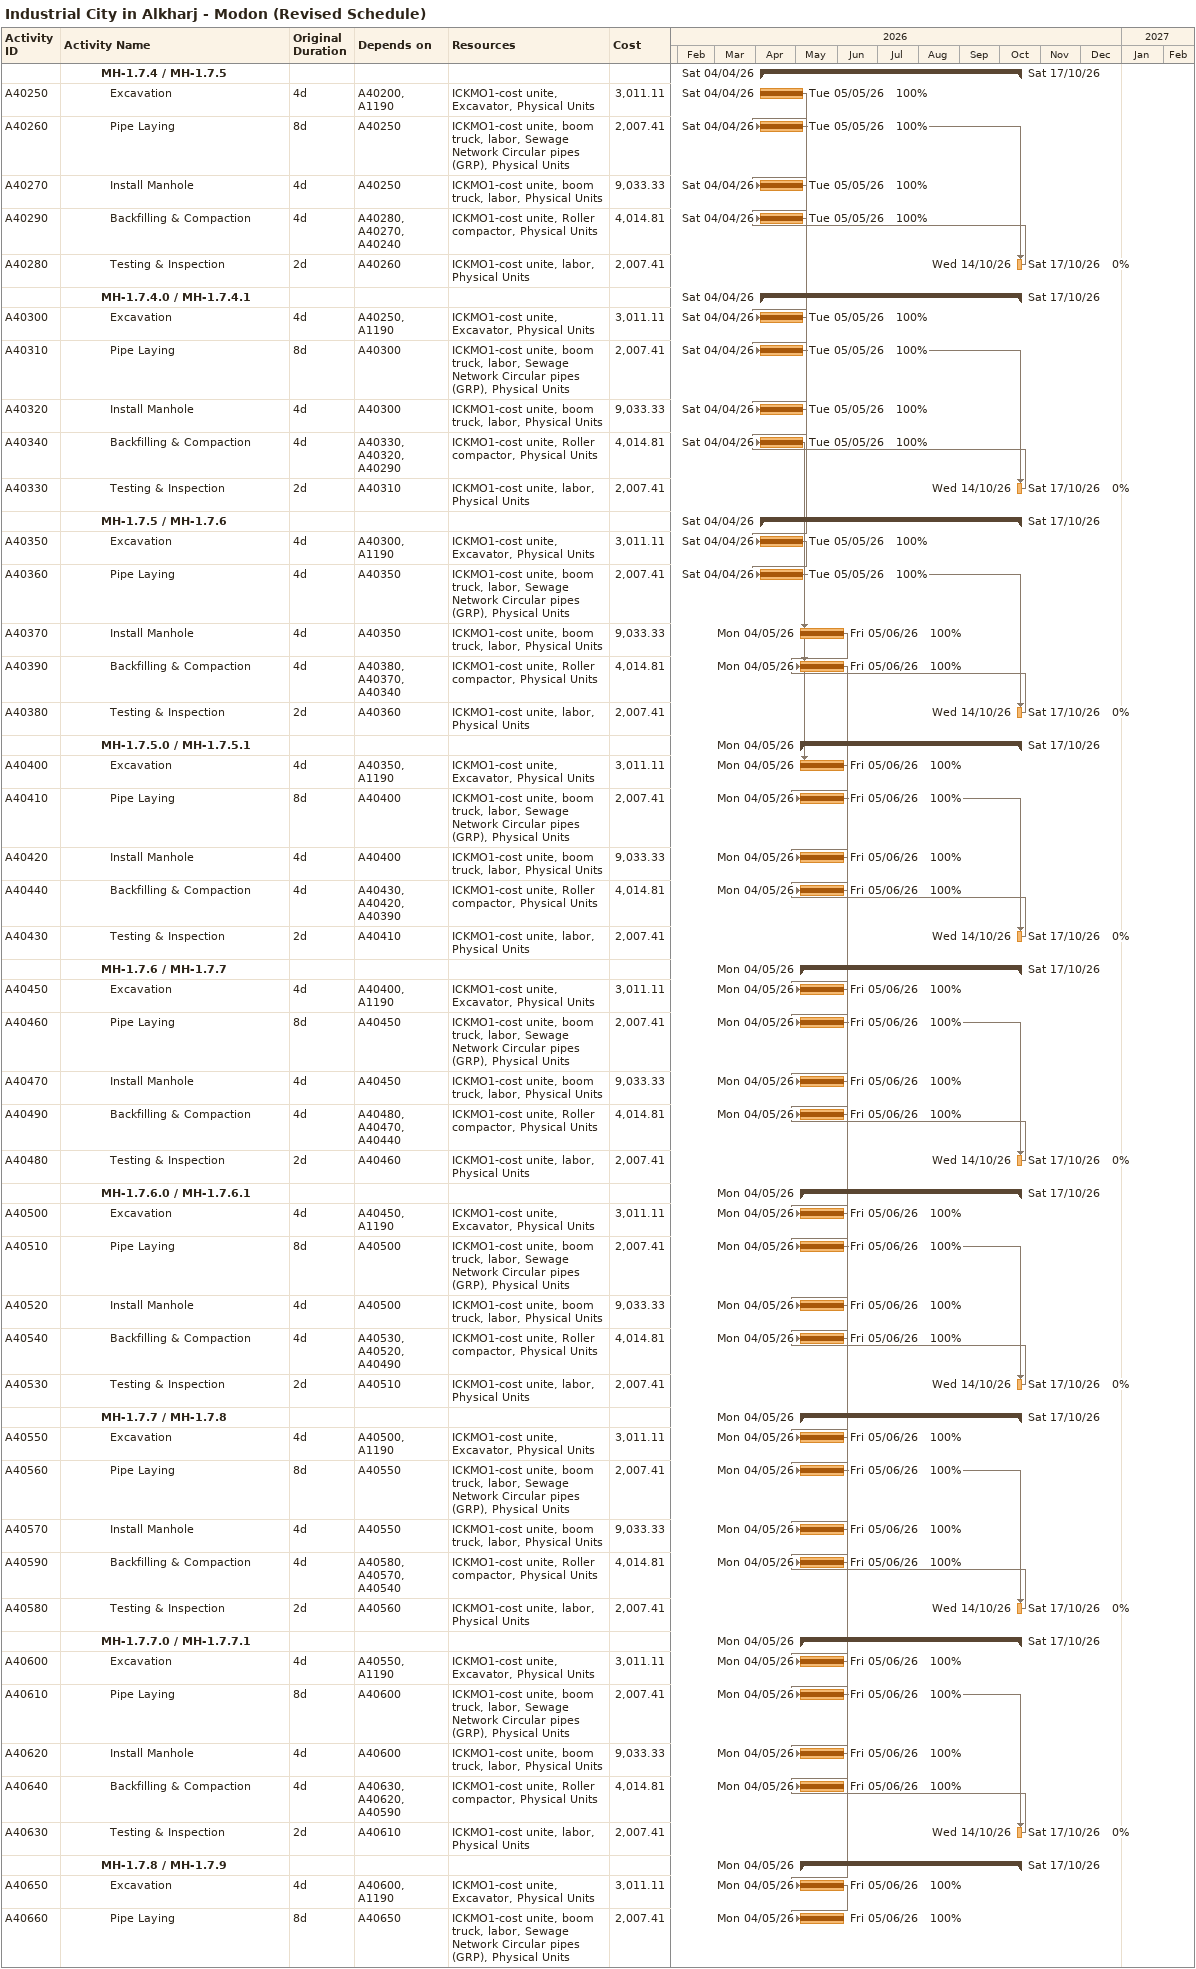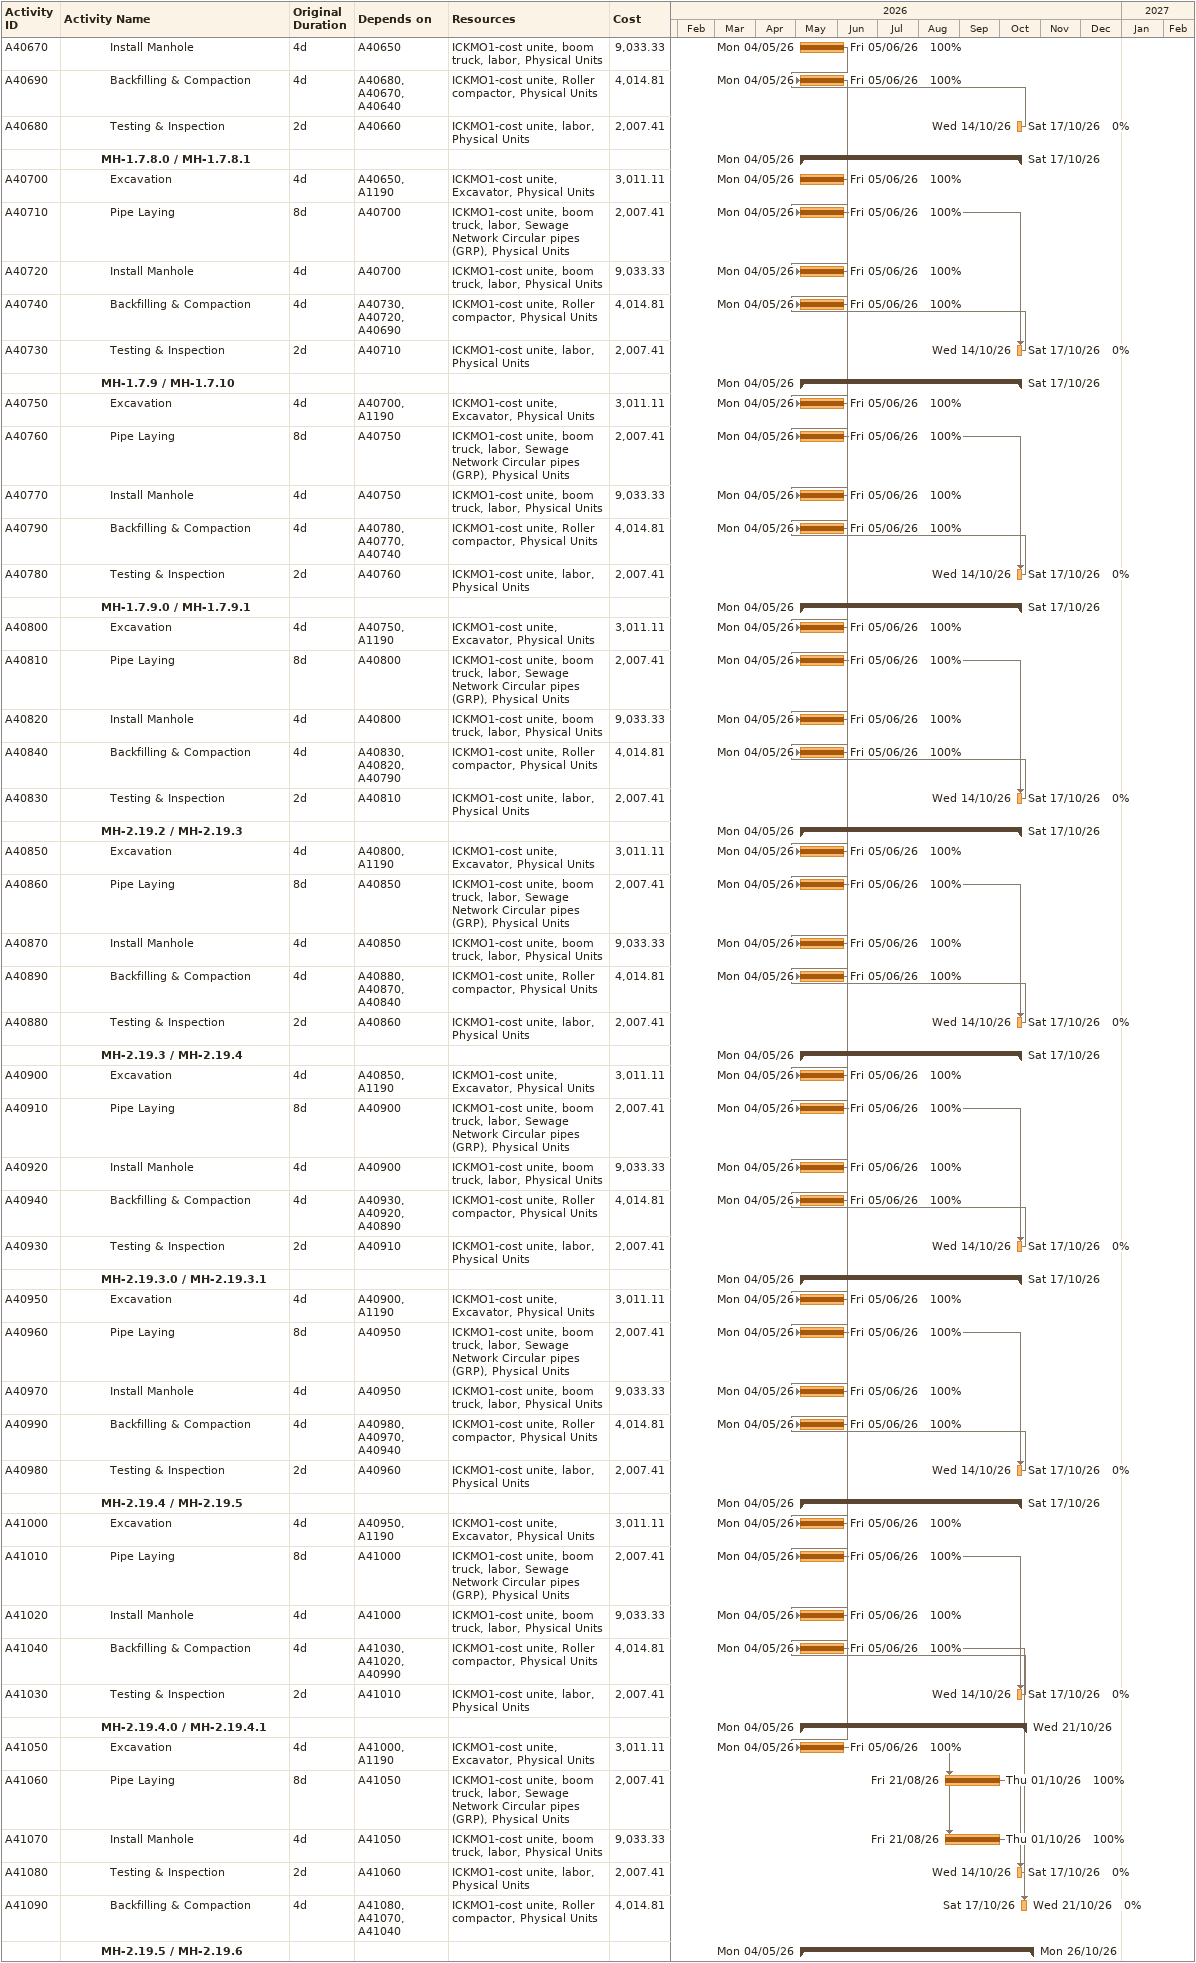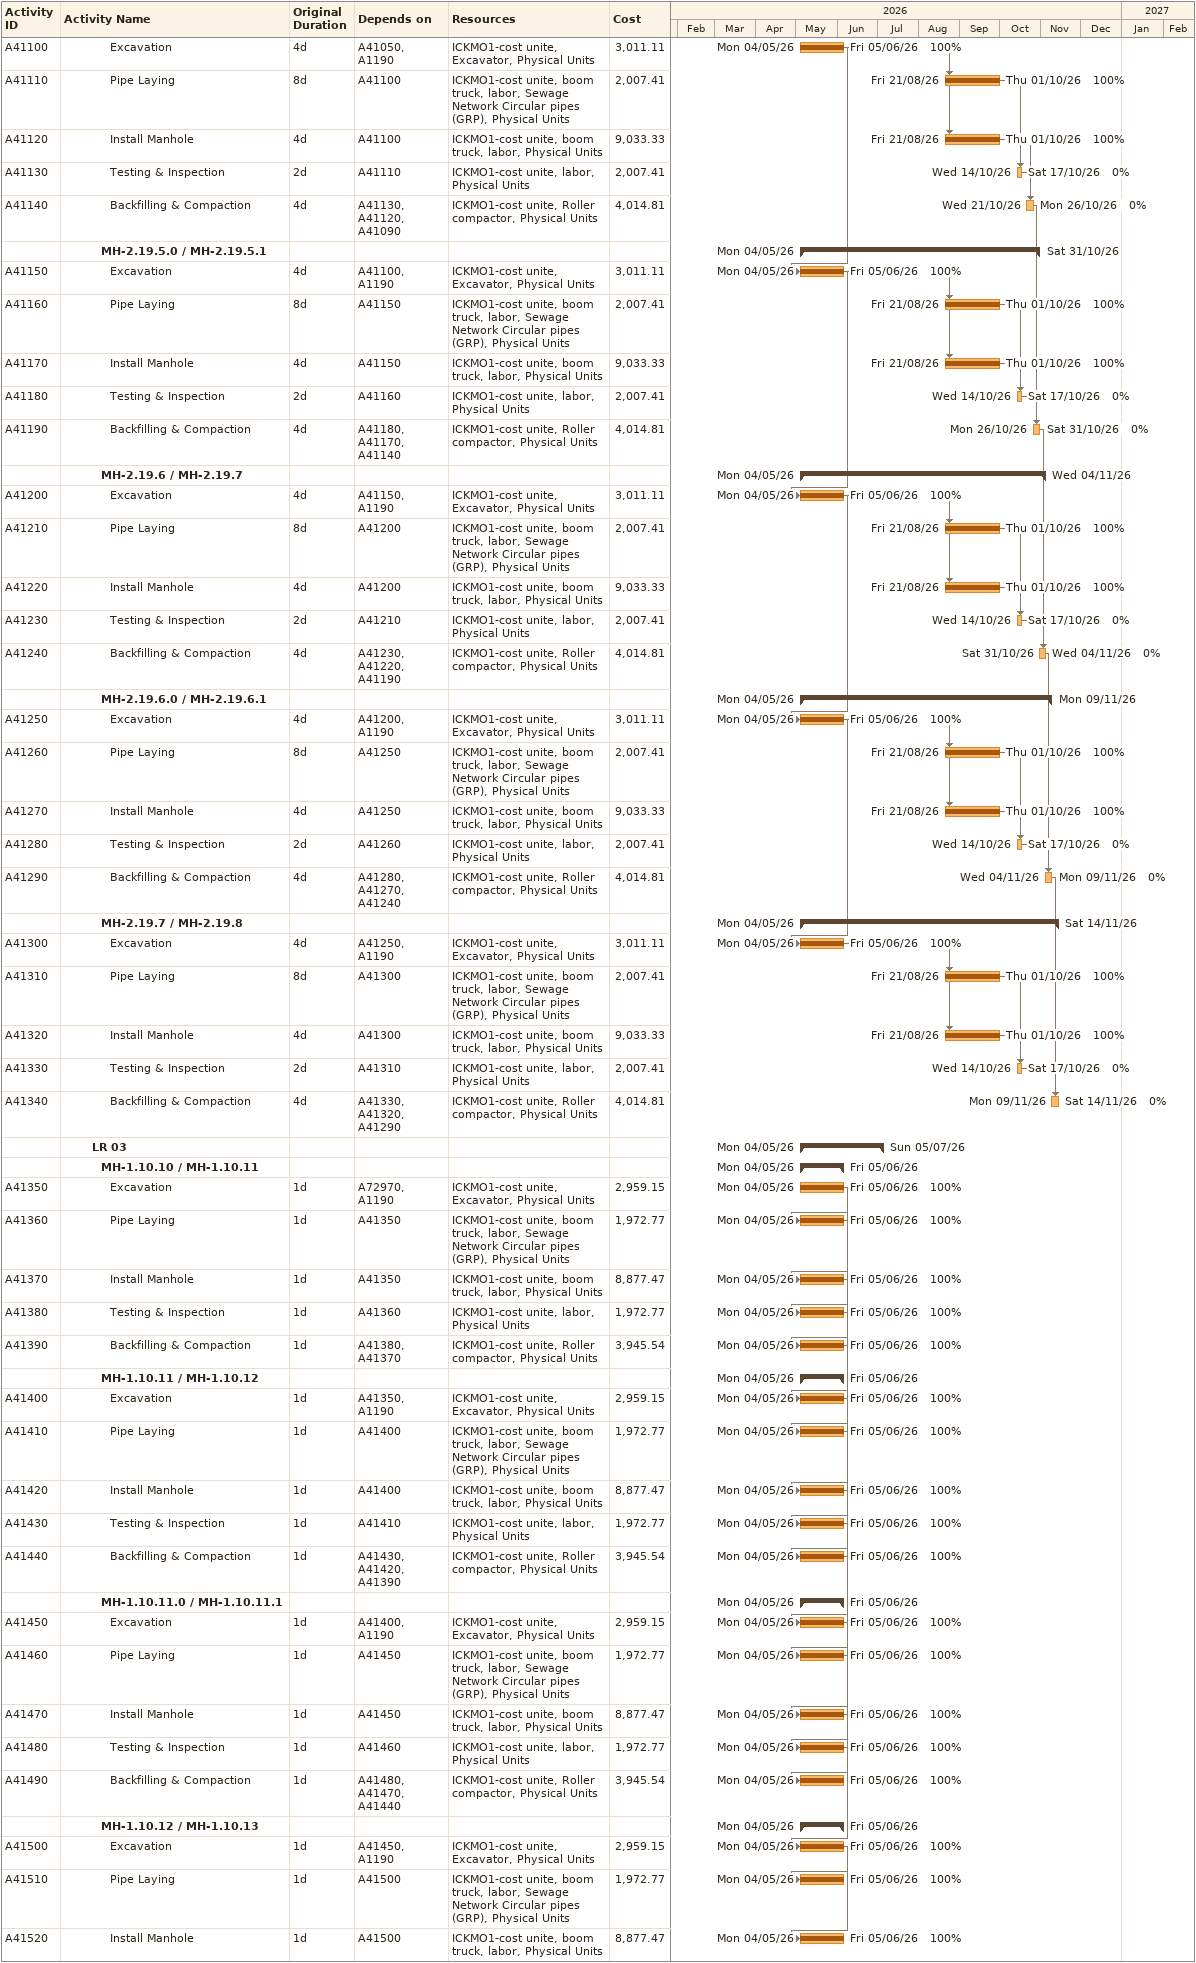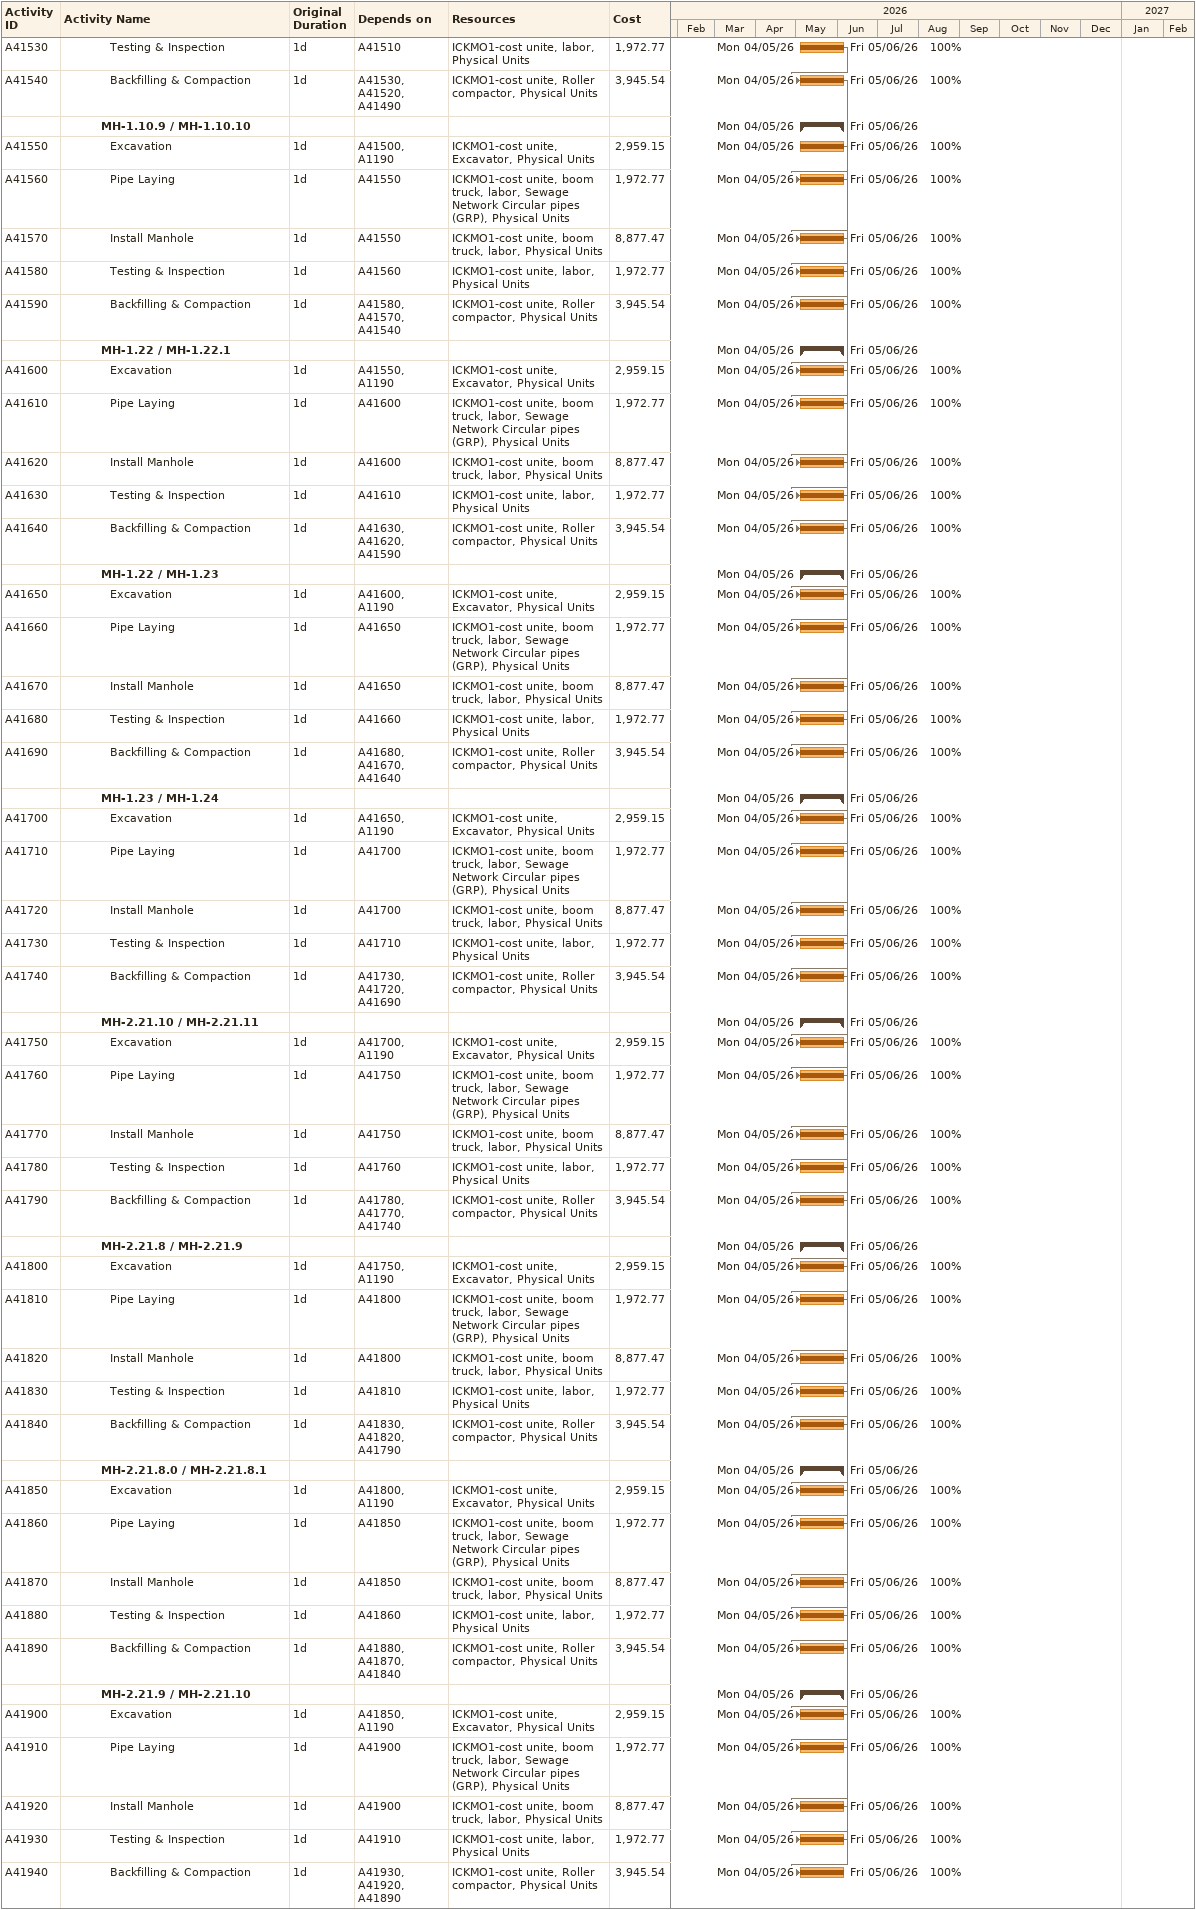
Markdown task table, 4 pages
Industrial City in Alkharj - Modon (Revised Schedule)

| ID | Level | Task | Original duration | Start | Finish | Predecessors | Resources | % complete | Cost |
|---|---|---|---|---|---|---|---|---|---|
|  | 5 | **MH-1.7.4 / MH-1.7.5** |  | 2026-04-04 | 2026-10-17 |  |  |  |  |
| A40250 | 6 | Excavation | 4d | 2026-04-04 | 2026-05-05 | A40200, A1190 | ICKMO1-cost unite, Excavator, Physical Units | 100 | 3011.11 |
| A40260 | 6 | Pipe Laying | 8d | 2026-04-04 | 2026-05-05 | A40250 | ICKMO1-cost unite, boom truck, labor, Sewage Network Circular pipes (GRP), Physical Units | 100 | 2007.41 |
| A40270 | 6 | Install Manhole | 4d | 2026-04-04 | 2026-05-05 | A40250 | ICKMO1-cost unite, boom truck, labor, Physical Units | 100 | 9033.33 |
| A40290 | 6 | Backfilling & Compaction | 4d | 2026-04-04 | 2026-05-05 | A40280, A40270, A40240 | ICKMO1-cost unite, Roller compactor, Physical Units | 100 | 4014.81 |
| A40280 | 6 | Testing & Inspection | 2d | 2026-10-14 | 2026-10-17 | A40260 | ICKMO1-cost unite, labor, Physical Units | 0 | 2007.41 |
|  | 5 | **MH-1.7.4.0 / MH-1.7.4.1** |  | 2026-04-04 | 2026-10-17 |  |  |  |  |
| A40300 | 6 | Excavation | 4d | 2026-04-04 | 2026-05-05 | A40250, A1190 | ICKMO1-cost unite, Excavator, Physical Units | 100 | 3011.11 |
| A40310 | 6 | Pipe Laying | 8d | 2026-04-04 | 2026-05-05 | A40300 | ICKMO1-cost unite, boom truck, labor, Sewage Network Circular pipes (GRP), Physical Units | 100 | 2007.41 |
| A40320 | 6 | Install Manhole | 4d | 2026-04-04 | 2026-05-05 | A40300 | ICKMO1-cost unite, boom truck, labor, Physical Units | 100 | 9033.33 |
| A40340 | 6 | Backfilling & Compaction | 4d | 2026-04-04 | 2026-05-05 | A40330, A40320, A40290 | ICKMO1-cost unite, Roller compactor, Physical Units | 100 | 4014.81 |
| A40330 | 6 | Testing & Inspection | 2d | 2026-10-14 | 2026-10-17 | A40310 | ICKMO1-cost unite, labor, Physical Units | 0 | 2007.41 |
|  | 5 | **MH-1.7.5 / MH-1.7.6** |  | 2026-04-04 | 2026-10-17 |  |  |  |  |
| A40350 | 6 | Excavation | 4d | 2026-04-04 | 2026-05-05 | A40300, A1190 | ICKMO1-cost unite, Excavator, Physical Units | 100 | 3011.11 |
| A40360 | 6 | Pipe Laying | 4d | 2026-04-04 | 2026-05-05 | A40350 | ICKMO1-cost unite, boom truck, labor, Sewage Network Circular pipes (GRP), Physical Units | 100 | 2007.41 |
| A40370 | 6 | Install Manhole | 4d | 2026-05-04 | 2026-06-05 | A40350 | ICKMO1-cost unite, boom truck, labor, Physical Units | 100 | 9033.33 |
| A40390 | 6 | Backfilling & Compaction | 4d | 2026-05-04 | 2026-06-05 | A40380, A40370, A40340 | ICKMO1-cost unite, Roller compactor, Physical Units | 100 | 4014.81 |
| A40380 | 6 | Testing & Inspection | 2d | 2026-10-14 | 2026-10-17 | A40360 | ICKMO1-cost unite, labor, Physical Units | 0 | 2007.41 |
|  | 5 | **MH-1.7.5.0 / MH-1.7.5.1** |  | 2026-05-04 | 2026-10-17 |  |  |  |  |
| A40400 | 6 | Excavation | 4d | 2026-05-04 | 2026-06-05 | A40350, A1190 | ICKMO1-cost unite, Excavator, Physical Units | 100 | 3011.11 |
| A40410 | 6 | Pipe Laying | 8d | 2026-05-04 | 2026-06-05 | A40400 | ICKMO1-cost unite, boom truck, labor, Sewage Network Circular pipes (GRP), Physical Units | 100 | 2007.41 |
| A40420 | 6 | Install Manhole | 4d | 2026-05-04 | 2026-06-05 | A40400 | ICKMO1-cost unite, boom truck, labor, Physical Units | 100 | 9033.33 |
| A40440 | 6 | Backfilling & Compaction | 4d | 2026-05-04 | 2026-06-05 | A40430, A40420, A40390 | ICKMO1-cost unite, Roller compactor, Physical Units | 100 | 4014.81 |
| A40430 | 6 | Testing & Inspection | 2d | 2026-10-14 | 2026-10-17 | A40410 | ICKMO1-cost unite, labor, Physical Units | 0 | 2007.41 |
|  | 5 | **MH-1.7.6 / MH-1.7.7** |  | 2026-05-04 | 2026-10-17 |  |  |  |  |
| A40450 | 6 | Excavation | 4d | 2026-05-04 | 2026-06-05 | A40400, A1190 | ICKMO1-cost unite, Excavator, Physical Units | 100 | 3011.11 |
| A40460 | 6 | Pipe Laying | 8d | 2026-05-04 | 2026-06-05 | A40450 | ICKMO1-cost unite, boom truck, labor, Sewage Network Circular pipes (GRP), Physical Units | 100 | 2007.41 |
| A40470 | 6 | Install Manhole | 4d | 2026-05-04 | 2026-06-05 | A40450 | ICKMO1-cost unite, boom truck, labor, Physical Units | 100 | 9033.33 |
| A40490 | 6 | Backfilling & Compaction | 4d | 2026-05-04 | 2026-06-05 | A40480, A40470, A40440 | ICKMO1-cost unite, Roller compactor, Physical Units | 100 | 4014.81 |
| A40480 | 6 | Testing & Inspection | 2d | 2026-10-14 | 2026-10-17 | A40460 | ICKMO1-cost unite, labor, Physical Units | 0 | 2007.41 |
|  | 5 | **MH-1.7.6.0 / MH-1.7.6.1** |  | 2026-05-04 | 2026-10-17 |  |  |  |  |
| A40500 | 6 | Excavation | 4d | 2026-05-04 | 2026-06-05 | A40450, A1190 | ICKMO1-cost unite, Excavator, Physical Units | 100 | 3011.11 |
| A40510 | 6 | Pipe Laying | 8d | 2026-05-04 | 2026-06-05 | A40500 | ICKMO1-cost unite, boom truck, labor, Sewage Network Circular pipes (GRP), Physical Units | 100 | 2007.41 |
| A40520 | 6 | Install Manhole | 4d | 2026-05-04 | 2026-06-05 | A40500 | ICKMO1-cost unite, boom truck, labor, Physical Units | 100 | 9033.33 |
| A40540 | 6 | Backfilling & Compaction | 4d | 2026-05-04 | 2026-06-05 | A40530, A40520, A40490 | ICKMO1-cost unite, Roller compactor, Physical Units | 100 | 4014.81 |
| A40530 | 6 | Testing & Inspection | 2d | 2026-10-14 | 2026-10-17 | A40510 | ICKMO1-cost unite, labor, Physical Units | 0 | 2007.41 |
|  | 5 | **MH-1.7.7 / MH-1.7.8** |  | 2026-05-04 | 2026-10-17 |  |  |  |  |
| A40550 | 6 | Excavation | 4d | 2026-05-04 | 2026-06-05 | A40500, A1190 | ICKMO1-cost unite, Excavator, Physical Units | 100 | 3011.11 |
| A40560 | 6 | Pipe Laying | 8d | 2026-05-04 | 2026-06-05 | A40550 | ICKMO1-cost unite, boom truck, labor, Sewage Network Circular pipes (GRP), Physical Units | 100 | 2007.41 |
| A40570 | 6 | Install Manhole | 4d | 2026-05-04 | 2026-06-05 | A40550 | ICKMO1-cost unite, boom truck, labor, Physical Units | 100 | 9033.33 |
| A40590 | 6 | Backfilling & Compaction | 4d | 2026-05-04 | 2026-06-05 | A40580, A40570, A40540 | ICKMO1-cost unite, Roller compactor, Physical Units | 100 | 4014.81 |
| A40580 | 6 | Testing & Inspection | 2d | 2026-10-14 | 2026-10-17 | A40560 | ICKMO1-cost unite, labor, Physical Units | 0 | 2007.41 |
|  | 5 | **MH-1.7.7.0 / MH-1.7.7.1** |  | 2026-05-04 | 2026-10-17 |  |  |  |  |
| A40600 | 6 | Excavation | 4d | 2026-05-04 | 2026-06-05 | A40550, A1190 | ICKMO1-cost unite, Excavator, Physical Units | 100 | 3011.11 |
| A40610 | 6 | Pipe Laying | 8d | 2026-05-04 | 2026-06-05 | A40600 | ICKMO1-cost unite, boom truck, labor, Sewage Network Circular pipes (GRP), Physical Units | 100 | 2007.41 |
| A40620 | 6 | Install Manhole | 4d | 2026-05-04 | 2026-06-05 | A40600 | ICKMO1-cost unite, boom truck, labor, Physical Units | 100 | 9033.33 |
| A40640 | 6 | Backfilling & Compaction | 4d | 2026-05-04 | 2026-06-05 | A40630, A40620, A40590 | ICKMO1-cost unite, Roller compactor, Physical Units | 100 | 4014.81 |
| A40630 | 6 | Testing & Inspection | 2d | 2026-10-14 | 2026-10-17 | A40610 | ICKMO1-cost unite, labor, Physical Units | 0 | 2007.41 |
|  | 5 | **MH-1.7.8 / MH-1.7.9** |  | 2026-05-04 | 2026-10-17 |  |  |  |  |
| A40650 | 6 | Excavation | 4d | 2026-05-04 | 2026-06-05 | A40600, A1190 | ICKMO1-cost unite, Excavator, Physical Units | 100 | 3011.11 |
| A40660 | 6 | Pipe Laying | 8d | 2026-05-04 | 2026-06-05 | A40650 | ICKMO1-cost unite, boom truck, labor, Sewage Network Circular pipes (GRP), Physical Units | 100 | 2007.41 |
| A40670 | 6 | Install Manhole | 4d | 2026-05-04 | 2026-06-05 | A40650 | ICKMO1-cost unite, boom truck, labor, Physical Units | 100 | 9033.33 |
| A40690 | 6 | Backfilling & Compaction | 4d | 2026-05-04 | 2026-06-05 | A40680, A40670, A40640 | ICKMO1-cost unite, Roller compactor, Physical Units | 100 | 4014.81 |
| A40680 | 6 | Testing & Inspection | 2d | 2026-10-14 | 2026-10-17 | A40660 | ICKMO1-cost unite, labor, Physical Units | 0 | 2007.41 |
|  | 5 | **MH-1.7.8.0 / MH-1.7.8.1** |  | 2026-05-04 | 2026-10-17 |  |  |  |  |
| A40700 | 6 | Excavation | 4d | 2026-05-04 | 2026-06-05 | A40650, A1190 | ICKMO1-cost unite, Excavator, Physical Units | 100 | 3011.11 |
| A40710 | 6 | Pipe Laying | 8d | 2026-05-04 | 2026-06-05 | A40700 | ICKMO1-cost unite, boom truck, labor, Sewage Network Circular pipes (GRP), Physical Units | 100 | 2007.41 |
| A40720 | 6 | Install Manhole | 4d | 2026-05-04 | 2026-06-05 | A40700 | ICKMO1-cost unite, boom truck, labor, Physical Units | 100 | 9033.33 |
| A40740 | 6 | Backfilling & Compaction | 4d | 2026-05-04 | 2026-06-05 | A40730, A40720, A40690 | ICKMO1-cost unite, Roller compactor, Physical Units | 100 | 4014.81 |
| A40730 | 6 | Testing & Inspection | 2d | 2026-10-14 | 2026-10-17 | A40710 | ICKMO1-cost unite, labor, Physical Units | 0 | 2007.41 |
|  | 5 | **MH-1.7.9 / MH-1.7.10** |  | 2026-05-04 | 2026-10-17 |  |  |  |  |
| A40750 | 6 | Excavation | 4d | 2026-05-04 | 2026-06-05 | A40700, A1190 | ICKMO1-cost unite, Excavator, Physical Units | 100 | 3011.11 |
| A40760 | 6 | Pipe Laying | 8d | 2026-05-04 | 2026-06-05 | A40750 | ICKMO1-cost unite, boom truck, labor, Sewage Network Circular pipes (GRP), Physical Units | 100 | 2007.41 |
| A40770 | 6 | Install Manhole | 4d | 2026-05-04 | 2026-06-05 | A40750 | ICKMO1-cost unite, boom truck, labor, Physical Units | 100 | 9033.33 |
| A40790 | 6 | Backfilling & Compaction | 4d | 2026-05-04 | 2026-06-05 | A40780, A40770, A40740 | ICKMO1-cost unite, Roller compactor, Physical Units | 100 | 4014.81 |
| A40780 | 6 | Testing & Inspection | 2d | 2026-10-14 | 2026-10-17 | A40760 | ICKMO1-cost unite, labor, Physical Units | 0 | 2007.41 |
|  | 5 | **MH-1.7.9.0 / MH-1.7.9.1** |  | 2026-05-04 | 2026-10-17 |  |  |  |  |
| A40800 | 6 | Excavation | 4d | 2026-05-04 | 2026-06-05 | A40750, A1190 | ICKMO1-cost unite, Excavator, Physical Units | 100 | 3011.11 |
| A40810 | 6 | Pipe Laying | 8d | 2026-05-04 | 2026-06-05 | A40800 | ICKMO1-cost unite, boom truck, labor, Sewage Network Circular pipes (GRP), Physical Units | 100 | 2007.41 |
| A40820 | 6 | Install Manhole | 4d | 2026-05-04 | 2026-06-05 | A40800 | ICKMO1-cost unite, boom truck, labor, Physical Units | 100 | 9033.33 |
| A40840 | 6 | Backfilling & Compaction | 4d | 2026-05-04 | 2026-06-05 | A40830, A40820, A40790 | ICKMO1-cost unite, Roller compactor, Physical Units | 100 | 4014.81 |
| A40830 | 6 | Testing & Inspection | 2d | 2026-10-14 | 2026-10-17 | A40810 | ICKMO1-cost unite, labor, Physical Units | 0 | 2007.41 |
|  | 5 | **MH-2.19.2 / MH-2.19.3** |  | 2026-05-04 | 2026-10-17 |  |  |  |  |
| A40850 | 6 | Excavation | 4d | 2026-05-04 | 2026-06-05 | A40800, A1190 | ICKMO1-cost unite, Excavator, Physical Units | 100 | 3011.11 |
| A40860 | 6 | Pipe Laying | 8d | 2026-05-04 | 2026-06-05 | A40850 | ICKMO1-cost unite, boom truck, labor, Sewage Network Circular pipes (GRP), Physical Units | 100 | 2007.41 |
| A40870 | 6 | Install Manhole | 4d | 2026-05-04 | 2026-06-05 | A40850 | ICKMO1-cost unite, boom truck, labor, Physical Units | 100 | 9033.33 |
| A40890 | 6 | Backfilling & Compaction | 4d | 2026-05-04 | 2026-06-05 | A40880, A40870, A40840 | ICKMO1-cost unite, Roller compactor, Physical Units | 100 | 4014.81 |
| A40880 | 6 | Testing & Inspection | 2d | 2026-10-14 | 2026-10-17 | A40860 | ICKMO1-cost unite, labor, Physical Units | 0 | 2007.41 |
|  | 5 | **MH-2.19.3 / MH-2.19.4** |  | 2026-05-04 | 2026-10-17 |  |  |  |  |
| A40900 | 6 | Excavation | 4d | 2026-05-04 | 2026-06-05 | A40850, A1190 | ICKMO1-cost unite, Excavator, Physical Units | 100 | 3011.11 |
| A40910 | 6 | Pipe Laying | 8d | 2026-05-04 | 2026-06-05 | A40900 | ICKMO1-cost unite, boom truck, labor, Sewage Network Circular pipes (GRP), Physical Units | 100 | 2007.41 |
| A40920 | 6 | Install Manhole | 4d | 2026-05-04 | 2026-06-05 | A40900 | ICKMO1-cost unite, boom truck, labor, Physical Units | 100 | 9033.33 |
| A40940 | 6 | Backfilling & Compaction | 4d | 2026-05-04 | 2026-06-05 | A40930, A40920, A40890 | ICKMO1-cost unite, Roller compactor, Physical Units | 100 | 4014.81 |
| A40930 | 6 | Testing & Inspection | 2d | 2026-10-14 | 2026-10-17 | A40910 | ICKMO1-cost unite, labor, Physical Units | 0 | 2007.41 |
|  | 5 | **MH-2.19.3.0 / MH-2.19.3.1** |  | 2026-05-04 | 2026-10-17 |  |  |  |  |
| A40950 | 6 | Excavation | 4d | 2026-05-04 | 2026-06-05 | A40900, A1190 | ICKMO1-cost unite, Excavator, Physical Units | 100 | 3011.11 |
| A40960 | 6 | Pipe Laying | 8d | 2026-05-04 | 2026-06-05 | A40950 | ICKMO1-cost unite, boom truck, labor, Sewage Network Circular pipes (GRP), Physical Units | 100 | 2007.41 |
| A40970 | 6 | Install Manhole | 4d | 2026-05-04 | 2026-06-05 | A40950 | ICKMO1-cost unite, boom truck, labor, Physical Units | 100 | 9033.33 |
| A40990 | 6 | Backfilling & Compaction | 4d | 2026-05-04 | 2026-06-05 | A40980, A40970, A40940 | ICKMO1-cost unite, Roller compactor, Physical Units | 100 | 4014.81 |
| A40980 | 6 | Testing & Inspection | 2d | 2026-10-14 | 2026-10-17 | A40960 | ICKMO1-cost unite, labor, Physical Units | 0 | 2007.41 |
|  | 5 | **MH-2.19.4 / MH-2.19.5** |  | 2026-05-04 | 2026-10-17 |  |  |  |  |
| A41000 | 6 | Excavation | 4d | 2026-05-04 | 2026-06-05 | A40950, A1190 | ICKMO1-cost unite, Excavator, Physical Units | 100 | 3011.11 |
| A41010 | 6 | Pipe Laying | 8d | 2026-05-04 | 2026-06-05 | A41000 | ICKMO1-cost unite, boom truck, labor, Sewage Network Circular pipes (GRP), Physical Units | 100 | 2007.41 |
| A41020 | 6 | Install Manhole | 4d | 2026-05-04 | 2026-06-05 | A41000 | ICKMO1-cost unite, boom truck, labor, Physical Units | 100 | 9033.33 |
| A41040 | 6 | Backfilling & Compaction | 4d | 2026-05-04 | 2026-06-05 | A41030, A41020, A40990 | ICKMO1-cost unite, Roller compactor, Physical Units | 100 | 4014.81 |
| A41030 | 6 | Testing & Inspection | 2d | 2026-10-14 | 2026-10-17 | A41010 | ICKMO1-cost unite, labor, Physical Units | 0 | 2007.41 |
|  | 5 | **MH-2.19.4.0 / MH-2.19.4.1** |  | 2026-05-04 | 2026-10-21 |  |  |  |  |
| A41050 | 6 | Excavation | 4d | 2026-05-04 | 2026-06-05 | A41000, A1190 | ICKMO1-cost unite, Excavator, Physical Units | 100 | 3011.11 |
| A41060 | 6 | Pipe Laying | 8d | 2026-08-21 | 2026-10-01 | A41050 | ICKMO1-cost unite, boom truck, labor, Sewage Network Circular pipes (GRP), Physical Units | 100 | 2007.41 |
| A41070 | 6 | Install Manhole | 4d | 2026-08-21 | 2026-10-01 | A41050 | ICKMO1-cost unite, boom truck, labor, Physical Units | 100 | 9033.33 |
| A41080 | 6 | Testing & Inspection | 2d | 2026-10-14 | 2026-10-17 | A41060 | ICKMO1-cost unite, labor, Physical Units | 0 | 2007.41 |
| A41090 | 6 | Backfilling & Compaction | 4d | 2026-10-17 | 2026-10-21 | A41080, A41070, A41040 | ICKMO1-cost unite, Roller compactor, Physical Units | 0 | 4014.81 |
|  | 5 | **MH-2.19.5 / MH-2.19.6** |  | 2026-05-04 | 2026-10-26 |  |  |  |  |
| A41100 | 6 | Excavation | 4d | 2026-05-04 | 2026-06-05 | A41050, A1190 | ICKMO1-cost unite, Excavator, Physical Units | 100 | 3011.11 |
| A41110 | 6 | Pipe Laying | 8d | 2026-08-21 | 2026-10-01 | A41100 | ICKMO1-cost unite, boom truck, labor, Sewage Network Circular pipes (GRP), Physical Units | 100 | 2007.41 |
| A41120 | 6 | Install Manhole | 4d | 2026-08-21 | 2026-10-01 | A41100 | ICKMO1-cost unite, boom truck, labor, Physical Units | 100 | 9033.33 |
| A41130 | 6 | Testing & Inspection | 2d | 2026-10-14 | 2026-10-17 | A41110 | ICKMO1-cost unite, labor, Physical Units | 0 | 2007.41 |
| A41140 | 6 | Backfilling & Compaction | 4d | 2026-10-21 | 2026-10-26 | A41130, A41120, A41090 | ICKMO1-cost unite, Roller compactor, Physical Units | 0 | 4014.81 |
|  | 5 | **MH-2.19.5.0 / MH-2.19.5.1** |  | 2026-05-04 | 2026-10-31 |  |  |  |  |
| A41150 | 6 | Excavation | 4d | 2026-05-04 | 2026-06-05 | A41100, A1190 | ICKMO1-cost unite, Excavator, Physical Units | 100 | 3011.11 |
| A41160 | 6 | Pipe Laying | 8d | 2026-08-21 | 2026-10-01 | A41150 | ICKMO1-cost unite, boom truck, labor, Sewage Network Circular pipes (GRP), Physical Units | 100 | 2007.41 |
| A41170 | 6 | Install Manhole | 4d | 2026-08-21 | 2026-10-01 | A41150 | ICKMO1-cost unite, boom truck, labor, Physical Units | 100 | 9033.33 |
| A41180 | 6 | Testing & Inspection | 2d | 2026-10-14 | 2026-10-17 | A41160 | ICKMO1-cost unite, labor, Physical Units | 0 | 2007.41 |
| A41190 | 6 | Backfilling & Compaction | 4d | 2026-10-26 | 2026-10-31 | A41180, A41170, A41140 | ICKMO1-cost unite, Roller compactor, Physical Units | 0 | 4014.81 |
|  | 5 | **MH-2.19.6 / MH-2.19.7** |  | 2026-05-04 | 2026-11-04 |  |  |  |  |
| A41200 | 6 | Excavation | 4d | 2026-05-04 | 2026-06-05 | A41150, A1190 | ICKMO1-cost unite, Excavator, Physical Units | 100 | 3011.11 |
| A41210 | 6 | Pipe Laying | 8d | 2026-08-21 | 2026-10-01 | A41200 | ICKMO1-cost unite, boom truck, labor, Sewage Network Circular pipes (GRP), Physical Units | 100 | 2007.41 |
| A41220 | 6 | Install Manhole | 4d | 2026-08-21 | 2026-10-01 | A41200 | ICKMO1-cost unite, boom truck, labor, Physical Units | 100 | 9033.33 |
| A41230 | 6 | Testing & Inspection | 2d | 2026-10-14 | 2026-10-17 | A41210 | ICKMO1-cost unite, labor, Physical Units | 0 | 2007.41 |
| A41240 | 6 | Backfilling & Compaction | 4d | 2026-10-31 | 2026-11-04 | A41230, A41220, A41190 | ICKMO1-cost unite, Roller compactor, Physical Units | 0 | 4014.81 |
|  | 5 | **MH-2.19.6.0 / MH-2.19.6.1** |  | 2026-05-04 | 2026-11-09 |  |  |  |  |
| A41250 | 6 | Excavation | 4d | 2026-05-04 | 2026-06-05 | A41200, A1190 | ICKMO1-cost unite, Excavator, Physical Units | 100 | 3011.11 |
| A41260 | 6 | Pipe Laying | 8d | 2026-08-21 | 2026-10-01 | A41250 | ICKMO1-cost unite, boom truck, labor, Sewage Network Circular pipes (GRP), Physical Units | 100 | 2007.41 |
| A41270 | 6 | Install Manhole | 4d | 2026-08-21 | 2026-10-01 | A41250 | ICKMO1-cost unite, boom truck, labor, Physical Units | 100 | 9033.33 |
| A41280 | 6 | Testing & Inspection | 2d | 2026-10-14 | 2026-10-17 | A41260 | ICKMO1-cost unite, labor, Physical Units | 0 | 2007.41 |
| A41290 | 6 | Backfilling & Compaction | 4d | 2026-11-04 | 2026-11-09 | A41280, A41270, A41240 | ICKMO1-cost unite, Roller compactor, Physical Units | 0 | 4014.81 |
|  | 5 | **MH-2.19.7 / MH-2.19.8** |  | 2026-05-04 | 2026-11-14 |  |  |  |  |
| A41300 | 6 | Excavation | 4d | 2026-05-04 | 2026-06-05 | A41250, A1190 | ICKMO1-cost unite, Excavator, Physical Units | 100 | 3011.11 |
| A41310 | 6 | Pipe Laying | 8d | 2026-08-21 | 2026-10-01 | A41300 | ICKMO1-cost unite, boom truck, labor, Sewage Network Circular pipes (GRP), Physical Units | 100 | 2007.41 |
| A41320 | 6 | Install Manhole | 4d | 2026-08-21 | 2026-10-01 | A41300 | ICKMO1-cost unite, boom truck, labor, Physical Units | 100 | 9033.33 |
| A41330 | 6 | Testing & Inspection | 2d | 2026-10-14 | 2026-10-17 | A41310 | ICKMO1-cost unite, labor, Physical Units | 0 | 2007.41 |
| A41340 | 6 | Backfilling & Compaction | 4d | 2026-11-09 | 2026-11-14 | A41330, A41320, A41290 | ICKMO1-cost unite, Roller compactor, Physical Units | 0 | 4014.81 |
|  | 4 | **LR 03** |  | 2026-05-04 | 2026-07-05 |  |  |  |  |
|  | 5 | **MH-1.10.10 / MH-1.10.11** |  | 2026-05-04 | 2026-06-05 |  |  |  |  |
| A41350 | 6 | Excavation | 1d | 2026-05-04 | 2026-06-05 | A72970, A1190 | ICKMO1-cost unite, Excavator, Physical Units | 100 | 2959.15 |
| A41360 | 6 | Pipe Laying | 1d | 2026-05-04 | 2026-06-05 | A41350 | ICKMO1-cost unite, boom truck, labor, Sewage Network Circular pipes (GRP), Physical Units | 100 | 1972.77 |
| A41370 | 6 | Install Manhole | 1d | 2026-05-04 | 2026-06-05 | A41350 | ICKMO1-cost unite, boom truck, labor, Physical Units | 100 | 8877.47 |
| A41380 | 6 | Testing & Inspection | 1d | 2026-05-04 | 2026-06-05 | A41360 | ICKMO1-cost unite, labor, Physical Units | 100 | 1972.77 |
| A41390 | 6 | Backfilling & Compaction | 1d | 2026-05-04 | 2026-06-05 | A41380, A41370 | ICKMO1-cost unite, Roller compactor, Physical Units | 100 | 3945.54 |
|  | 5 | **MH-1.10.11 / MH-1.10.12** |  | 2026-05-04 | 2026-06-05 |  |  |  |  |
| A41400 | 6 | Excavation | 1d | 2026-05-04 | 2026-06-05 | A41350, A1190 | ICKMO1-cost unite, Excavator, Physical Units | 100 | 2959.15 |
| A41410 | 6 | Pipe Laying | 1d | 2026-05-04 | 2026-06-05 | A41400 | ICKMO1-cost unite, boom truck, labor, Sewage Network Circular pipes (GRP), Physical Units | 100 | 1972.77 |
| A41420 | 6 | Install Manhole | 1d | 2026-05-04 | 2026-06-05 | A41400 | ICKMO1-cost unite, boom truck, labor, Physical Units | 100 | 8877.47 |
| A41430 | 6 | Testing & Inspection | 1d | 2026-05-04 | 2026-06-05 | A41410 | ICKMO1-cost unite, labor, Physical Units | 100 | 1972.77 |
| A41440 | 6 | Backfilling & Compaction | 1d | 2026-05-04 | 2026-06-05 | A41430, A41420, A41390 | ICKMO1-cost unite, Roller compactor, Physical Units | 100 | 3945.54 |
|  | 5 | **MH-1.10.11.0 / MH-1.10.11.1** |  | 2026-05-04 | 2026-06-05 |  |  |  |  |
| A41450 | 6 | Excavation | 1d | 2026-05-04 | 2026-06-05 | A41400, A1190 | ICKMO1-cost unite, Excavator, Physical Units | 100 | 2959.15 |
| A41460 | 6 | Pipe Laying | 1d | 2026-05-04 | 2026-06-05 | A41450 | ICKMO1-cost unite, boom truck, labor, Sewage Network Circular pipes (GRP), Physical Units | 100 | 1972.77 |
| A41470 | 6 | Install Manhole | 1d | 2026-05-04 | 2026-06-05 | A41450 | ICKMO1-cost unite, boom truck, labor, Physical Units | 100 | 8877.47 |
| A41480 | 6 | Testing & Inspection | 1d | 2026-05-04 | 2026-06-05 | A41460 | ICKMO1-cost unite, labor, Physical Units | 100 | 1972.77 |
| A41490 | 6 | Backfilling & Compaction | 1d | 2026-05-04 | 2026-06-05 | A41480, A41470, A41440 | ICKMO1-cost unite, Roller compactor, Physical Units | 100 | 3945.54 |
|  | 5 | **MH-1.10.12 / MH-1.10.13** |  | 2026-05-04 | 2026-06-05 |  |  |  |  |
| A41500 | 6 | Excavation | 1d | 2026-05-04 | 2026-06-05 | A41450, A1190 | ICKMO1-cost unite, Excavator, Physical Units | 100 | 2959.15 |
| A41510 | 6 | Pipe Laying | 1d | 2026-05-04 | 2026-06-05 | A41500 | ICKMO1-cost unite, boom truck, labor, Sewage Network Circular pipes (GRP), Physical Units | 100 | 1972.77 |
| A41520 | 6 | Install Manhole | 1d | 2026-05-04 | 2026-06-05 | A41500 | ICKMO1-cost unite, boom truck, labor, Physical Units | 100 | 8877.47 |
| A41530 | 6 | Testing & Inspection | 1d | 2026-05-04 | 2026-06-05 | A41510 | ICKMO1-cost unite, labor, Physical Units | 100 | 1972.77 |
| A41540 | 6 | Backfilling & Compaction | 1d | 2026-05-04 | 2026-06-05 | A41530, A41520, A41490 | ICKMO1-cost unite, Roller compactor, Physical Units | 100 | 3945.54 |
|  | 5 | **MH-1.10.9 / MH-1.10.10** |  | 2026-05-04 | 2026-06-05 |  |  |  |  |
| A41550 | 6 | Excavation | 1d | 2026-05-04 | 2026-06-05 | A41500, A1190 | ICKMO1-cost unite, Excavator, Physical Units | 100 | 2959.15 |
| A41560 | 6 | Pipe Laying | 1d | 2026-05-04 | 2026-06-05 | A41550 | ICKMO1-cost unite, boom truck, labor, Sewage Network Circular pipes (GRP), Physical Units | 100 | 1972.77 |
| A41570 | 6 | Install Manhole | 1d | 2026-05-04 | 2026-06-05 | A41550 | ICKMO1-cost unite, boom truck, labor, Physical Units | 100 | 8877.47 |
| A41580 | 6 | Testing & Inspection | 1d | 2026-05-04 | 2026-06-05 | A41560 | ICKMO1-cost unite, labor, Physical Units | 100 | 1972.77 |
| A41590 | 6 | Backfilling & Compaction | 1d | 2026-05-04 | 2026-06-05 | A41580, A41570, A41540 | ICKMO1-cost unite, Roller compactor, Physical Units | 100 | 3945.54 |
|  | 5 | **MH-1.22 / MH-1.22.1** |  | 2026-05-04 | 2026-06-05 |  |  |  |  |
| A41600 | 6 | Excavation | 1d | 2026-05-04 | 2026-06-05 | A41550, A1190 | ICKMO1-cost unite, Excavator, Physical Units | 100 | 2959.15 |
| A41610 | 6 | Pipe Laying | 1d | 2026-05-04 | 2026-06-05 | A41600 | ICKMO1-cost unite, boom truck, labor, Sewage Network Circular pipes (GRP), Physical Units | 100 | 1972.77 |
| A41620 | 6 | Install Manhole | 1d | 2026-05-04 | 2026-06-05 | A41600 | ICKMO1-cost unite, boom truck, labor, Physical Units | 100 | 8877.47 |
| A41630 | 6 | Testing & Inspection | 1d | 2026-05-04 | 2026-06-05 | A41610 | ICKMO1-cost unite, labor, Physical Units | 100 | 1972.77 |
| A41640 | 6 | Backfilling & Compaction | 1d | 2026-05-04 | 2026-06-05 | A41630, A41620, A41590 | ICKMO1-cost unite, Roller compactor, Physical Units | 100 | 3945.54 |
|  | 5 | **MH-1.22 / MH-1.23** |  | 2026-05-04 | 2026-06-05 |  |  |  |  |
| A41650 | 6 | Excavation | 1d | 2026-05-04 | 2026-06-05 | A41600, A1190 | ICKMO1-cost unite, Excavator, Physical Units | 100 | 2959.15 |
| A41660 | 6 | Pipe Laying | 1d | 2026-05-04 | 2026-06-05 | A41650 | ICKMO1-cost unite, boom truck, labor, Sewage Network Circular pipes (GRP), Physical Units | 100 | 1972.77 |
| A41670 | 6 | Install Manhole | 1d | 2026-05-04 | 2026-06-05 | A41650 | ICKMO1-cost unite, boom truck, labor, Physical Units | 100 | 8877.47 |
| A41680 | 6 | Testing & Inspection | 1d | 2026-05-04 | 2026-06-05 | A41660 | ICKMO1-cost unite, labor, Physical Units | 100 | 1972.77 |
| A41690 | 6 | Backfilling & Compaction | 1d | 2026-05-04 | 2026-06-05 | A41680, A41670, A41640 | ICKMO1-cost unite, Roller compactor, Physical Units | 100 | 3945.54 |
|  | 5 | **MH-1.23 / MH-1.24** |  | 2026-05-04 | 2026-06-05 |  |  |  |  |
| A41700 | 6 | Excavation | 1d | 2026-05-04 | 2026-06-05 | A41650, A1190 | ICKMO1-cost unite, Excavator, Physical Units | 100 | 2959.15 |
| A41710 | 6 | Pipe Laying | 1d | 2026-05-04 | 2026-06-05 | A41700 | ICKMO1-cost unite, boom truck, labor, Sewage Network Circular pipes (GRP), Physical Units | 100 | 1972.77 |
| A41720 | 6 | Install Manhole | 1d | 2026-05-04 | 2026-06-05 | A41700 | ICKMO1-cost unite, boom truck, labor, Physical Units | 100 | 8877.47 |
| A41730 | 6 | Testing & Inspection | 1d | 2026-05-04 | 2026-06-05 | A41710 | ICKMO1-cost unite, labor, Physical Units | 100 | 1972.77 |
| A41740 | 6 | Backfilling & Compaction | 1d | 2026-05-04 | 2026-06-05 | A41730, A41720, A41690 | ICKMO1-cost unite, Roller compactor, Physical Units | 100 | 3945.54 |
|  | 5 | **MH-2.21.10 / MH-2.21.11** |  | 2026-05-04 | 2026-06-05 |  |  |  |  |
| A41750 | 6 | Excavation | 1d | 2026-05-04 | 2026-06-05 | A41700, A1190 | ICKMO1-cost unite, Excavator, Physical Units | 100 | 2959.15 |
| A41760 | 6 | Pipe Laying | 1d | 2026-05-04 | 2026-06-05 | A41750 | ICKMO1-cost unite, boom truck, labor, Sewage Network Circular pipes (GRP), Physical Units | 100 | 1972.77 |
| A41770 | 6 | Install Manhole | 1d | 2026-05-04 | 2026-06-05 | A41750 | ICKMO1-cost unite, boom truck, labor, Physical Units | 100 | 8877.47 |
| A41780 | 6 | Testing & Inspection | 1d | 2026-05-04 | 2026-06-05 | A41760 | ICKMO1-cost unite, labor, Physical Units | 100 | 1972.77 |
| A41790 | 6 | Backfilling & Compaction | 1d | 2026-05-04 | 2026-06-05 | A41780, A41770, A41740 | ICKMO1-cost unite, Roller compactor, Physical Units | 100 | 3945.54 |
|  | 5 | **MH-2.21.8 / MH-2.21.9** |  | 2026-05-04 | 2026-06-05 |  |  |  |  |
| A41800 | 6 | Excavation | 1d | 2026-05-04 | 2026-06-05 | A41750, A1190 | ICKMO1-cost unite, Excavator, Physical Units | 100 | 2959.15 |
| A41810 | 6 | Pipe Laying | 1d | 2026-05-04 | 2026-06-05 | A41800 | ICKMO1-cost unite, boom truck, labor, Sewage Network Circular pipes (GRP), Physical Units | 100 | 1972.77 |
| A41820 | 6 | Install Manhole | 1d | 2026-05-04 | 2026-06-05 | A41800 | ICKMO1-cost unite, boom truck, labor, Physical Units | 100 | 8877.47 |
| A41830 | 6 | Testing & Inspection | 1d | 2026-05-04 | 2026-06-05 | A41810 | ICKMO1-cost unite, labor, Physical Units | 100 | 1972.77 |
| A41840 | 6 | Backfilling & Compaction | 1d | 2026-05-04 | 2026-06-05 | A41830, A41820, A41790 | ICKMO1-cost unite, Roller compactor, Physical Units | 100 | 3945.54 |
|  | 5 | **MH-2.21.8.0 / MH-2.21.8.1** |  | 2026-05-04 | 2026-06-05 |  |  |  |  |
| A41850 | 6 | Excavation | 1d | 2026-05-04 | 2026-06-05 | A41800, A1190 | ICKMO1-cost unite, Excavator, Physical Units | 100 | 2959.15 |
| A41860 | 6 | Pipe Laying | 1d | 2026-05-04 | 2026-06-05 | A41850 | ICKMO1-cost unite, boom truck, labor, Sewage Network Circular pipes (GRP), Physical Units | 100 | 1972.77 |
| A41870 | 6 | Install Manhole | 1d | 2026-05-04 | 2026-06-05 | A41850 | ICKMO1-cost unite, boom truck, labor, Physical Units | 100 | 8877.47 |
| A41880 | 6 | Testing & Inspection | 1d | 2026-05-04 | 2026-06-05 | A41860 | ICKMO1-cost unite, labor, Physical Units | 100 | 1972.77 |
| A41890 | 6 | Backfilling & Compaction | 1d | 2026-05-04 | 2026-06-05 | A41880, A41870, A41840 | ICKMO1-cost unite, Roller compactor, Physical Units | 100 | 3945.54 |
|  | 5 | **MH-2.21.9 / MH-2.21.10** |  | 2026-05-04 | 2026-06-05 |  |  |  |  |
| A41900 | 6 | Excavation | 1d | 2026-05-04 | 2026-06-05 | A41850, A1190 | ICKMO1-cost unite, Excavator, Physical Units | 100 | 2959.15 |
| A41910 | 6 | Pipe Laying | 1d | 2026-05-04 | 2026-06-05 | A41900 | ICKMO1-cost unite, boom truck, labor, Sewage Network Circular pipes (GRP), Physical Units | 100 | 1972.77 |
| A41920 | 6 | Install Manhole | 1d | 2026-05-04 | 2026-06-05 | A41900 | ICKMO1-cost unite, boom truck, labor, Physical Units | 100 | 8877.47 |
| A41930 | 6 | Testing & Inspection | 1d | 2026-05-04 | 2026-06-05 | A41910 | ICKMO1-cost unite, labor, Physical Units | 100 | 1972.77 |
| A41940 | 6 | Backfilling & Compaction | 1d | 2026-05-04 | 2026-06-05 | A41930, A41920, A41890 | ICKMO1-cost unite, Roller compactor, Physical Units | 100 | 3945.54 |
